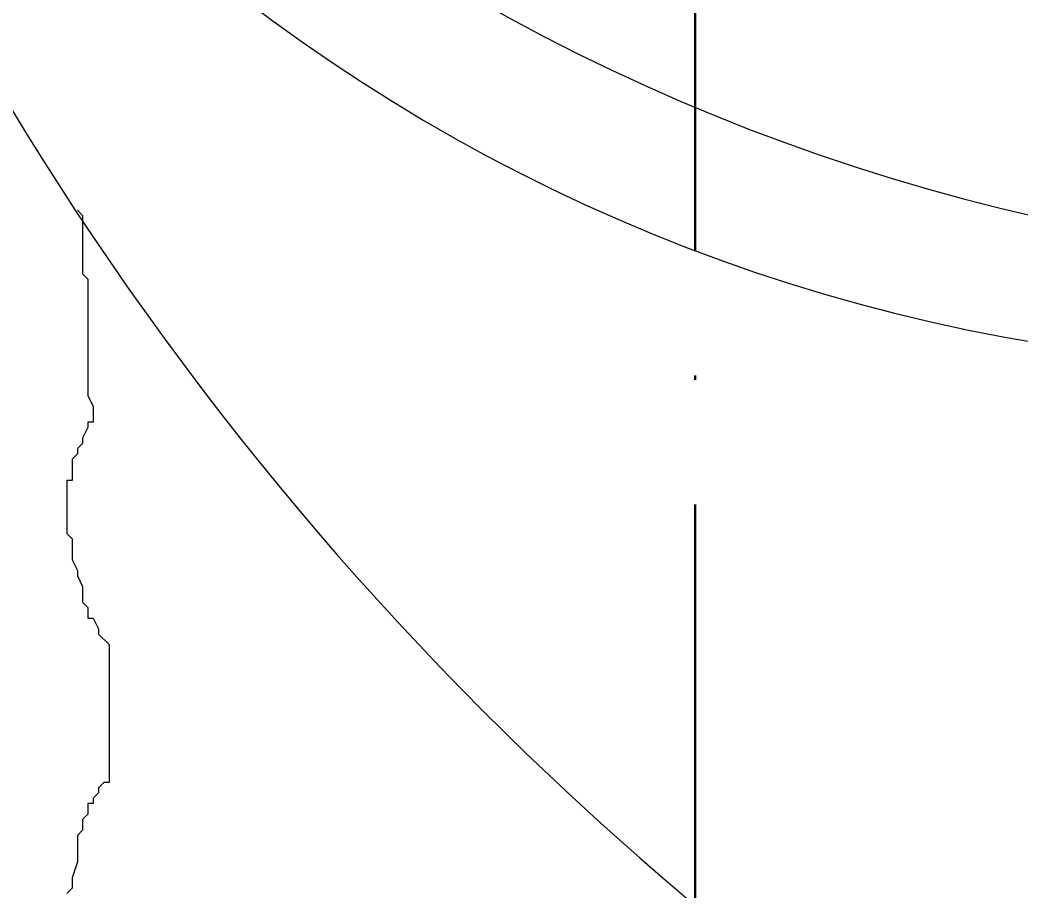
# Model space of a CAD drawing. Extents: x 775040 to 808375, y 4159409 to 4163651.
# Drawn here: x 785216.38 to 785240.5, y 4160232.54 to 4160253.52 of the extents above; entities that cross this region are included whole.
import ezdxf

# ---------------------------------------------------------------- set-up
doc = ezdxf.new("R2010")
doc.units = 0
doc.header["$MEASUREMENT"] = 0
doc.header["$PDMODE"] = 3
doc.linetypes.add('ACAD_ISO10W100', pattern=[18, 12, -3, 0, -3])
doc.linetypes.add('DUZ', pattern=[500, 500])
doc.layers.get('0').update_dxf_attribs({"linetype": 'DUZ'})
for name, color, linetype, lineweight in [('Z_aks', 2, 'ACAD_ISO10W100', 30), ('Z_iç ölçü dikey', 111, 'Continuous', 25), ('Z_tefriş', 73, 'Continuous', 5)]:
    doc.layers.add(name, color=color, linetype=linetype, lineweight=lineweight)
doc.styles.add('OLCUIC', font='ROMANS.SHX', dxfattribs={"width": 0.5})
doc.dimstyles.new('ölçü 50', dxfattribs={"dimtxt": 12.5, "dimasz": 7, "dimexe": 5.3, "dimexo": 5, "dimgap": 2.5, "dimtad": 1, "dimdec": 0, "dimzin": 9, "dimdsep": 46, "dimtxsty": 'OLCUIC', "dimblk1": 'ARCHTICK', "dimblk2": 'ARCHTICK', "dimsah": 1, "dimcen": 0, "dimdle": 5.5, "dimadec": 0, "dimazin": 0, "dimtfac": 1, "dimtdec": 0, "dimtix": 1, "dimtofl": 0, "dimtmove": 1, "dimatfit": 3, "dimldrblk": 'ARCHTICK', "dimfxl": 0, "dimtolj": 1, "dimtzin": 0, "dimarcsym": 0})

# ---------------------------------------------------------------- blocks, each defined once
blk = doc.blocks.new('YATAK 1')
at = {"layer": 'Z_tefriş'}
for p, q in [((-8921.638, 17093.819), (-8921.766, 17093.946)), ((-8913.09, 17093.946), (-8913.218, 17093.819)), ((-8911.814, 17093.946), (-8913.09, 17093.946)), ((-8911.814, 17093.819), (-8911.814, 17093.946)), ((-8921.383, 17093.819), (-8921.638, 17093.819)), ((-8921, 17093.691), (-8921.383, 17093.819)), ((-8920.362, 17093.691), (-8921, 17093.691)), ((-8920.235, 17093.564), (-8920.362, 17093.691)), ((-8914.111, 17093.691), (-8914.366, 17093.564)), ((-8913.983, 17093.691), (-8914.111, 17093.691)), ((-8913.728, 17093.819), (-8913.983, 17093.691)), ((-8913.218, 17093.819), (-8913.728, 17093.819)), ((-8911.304, 17093.819), (-8911.814, 17093.819)), ((-8911.176, 17093.691), (-8911.304, 17093.819)), ((-8911.049, 17093.691), (-8911.176, 17093.691)), ((-8910.921, 17093.564), (-8911.049, 17093.691)), ((-8905.308, 17093.691), (-8905.435, 17093.564)), ((-8919.98, 17093.564), (-8920.235, 17093.564)), ((-8919.852, 17093.436), (-8919.98, 17093.564)), ((-8919.597, 17093.436), (-8919.852, 17093.436)), ((-8919.597, 17093.309), (-8919.597, 17093.436)), ((-8914.876, 17093.436), (-8915.131, 17093.436)), ((-8915.131, 17093.436), (-8915.131, 17093.309)), ((-8914.749, 17093.564), (-8914.876, 17093.436)), ((-8914.366, 17093.564), (-8914.749, 17093.564)), ((-8910.794, 17093.564), (-8910.921, 17093.564)), ((-8910.539, 17093.436), (-8910.794, 17093.564)), ((-8910.411, 17093.436), (-8910.539, 17093.436)), ((-8910.411, 17093.309), (-8910.411, 17093.436)), ((-8909.773, 17093.436), (-8910.028, 17093.309)), ((-8906.966, 17093.436), (-8909.773, 17093.436)), ((-8906.839, 17093.564), (-8906.966, 17093.436)), ((-8905.435, 17093.564), (-8906.839, 17093.564)), ((-8919.469, 17093.309), (-8919.597, 17093.309)), ((-8919.342, 17093.181), (-8919.469, 17093.309)), ((-8919.214, 17093.181), (-8919.342, 17093.181)), ((-8919.087, 17093.054), (-8919.214, 17093.181)), ((-8915.514, 17093.181), (-8915.769, 17092.926)), ((-8915.387, 17093.181), (-8915.514, 17093.181)), ((-8915.131, 17093.309), (-8915.387, 17093.181)), ((-8910.028, 17093.309), (-8910.411, 17093.309)), ((-8919.087, 17092.926), (-8919.087, 17093.054)), ((-8915.769, 17092.926), (-8919.087, 17092.926))]:
    blk.add_line(p, q, dxfattribs=at)
for centre, radius, start, end in [((-8862.958, 17029.428), 77, 99.79451, 171.22544), ((-8866.231, 17063.619), 42.83, 103.2633, 179.3567), ((-8857.478, 17059.766), 49.185, 112.1942, 180.3198)]:
    blk.add_arc(centre, radius, start, end, dxfattribs=at)
blk = doc.blocks.new('_ARCHTICK')
at = {"color": 0, "linetype": 'ByBlock', "const_width": 0.15}
blk.add_lwpolyline([(-0.5, -0.5), (0.5, 0.5)], dxfattribs=at)
blk = doc.blocks.new('*D710')
at = {"layer": 'Defpoints', "color": 0, "linetype": 'Continuous', "transparency": 16777216}
for p in [(785197.643, 4160243.755), (785253.57, 4160243.755), (785213.669, 4160108.755)]:
    blk.add_point(p, dxfattribs=at)
at = {"layer": 'Z_iç ölçü dikey', "color": 0, "linetype": 'Continuous', "lineweight": -2, "transparency": 16777216}
for p, q in [((785253.57, 4160103.255), (785253.57, 4160249.255)), ((785245.57, 4160243.755), (785258.87, 4160243.755)), ((785245.57, 4160108.755), (785258.87, 4160108.755))]:
    blk.add_line(p, q, dxfattribs=at)
at = {"layer": 'Z_iç ölçü dikey', "color": 0, "linetype": 'Continuous', "lineweight": -2, "transparency": 16777216, "xscale": 7, "yscale": 7, "zscale": 7}
for p, rotation in [((785253.57, 4160243.755), 90), ((785253.57, 4160108.755), 270)]:
    blk.add_blockref('_ARCHTICK', p, dxfattribs=dict(at, rotation=rotation))
at = {"layer": 'Z_iç ölçü dikey', "color": 0, "linetype": 'Continuous', "transparency": 16777216, "insert": (785244.82, 4160176.255), "char_height": 12.5, "attachment_point": 5, "rotation": 90, "style": 'OLCUIC'}
blk.add_mtext('\\A1;135', dxfattribs=at)
blk = doc.blocks.new('*D711')
at = {"layer": 'Defpoints', "color": 0, "linetype": 'Continuous', "transparency": 16777216}
for p in [(785166.143, 4160448.755), (785253.57, 4160448.755), (785197.643, 4160243.755)]:
    blk.add_point(p, dxfattribs=at)
at = {"layer": 'Z_iç ölçü dikey', "color": 0, "linetype": 'Continuous', "lineweight": -2, "transparency": 16777216}
for p, q in [((785253.57, 4160238.255), (785253.57, 4160454.255)), ((785245.57, 4160448.755), (785258.87, 4160448.755)), ((785245.57, 4160243.755), (785258.87, 4160243.755))]:
    blk.add_line(p, q, dxfattribs=at)
at = {"layer": 'Z_iç ölçü dikey', "color": 0, "linetype": 'Continuous', "lineweight": -2, "transparency": 16777216, "xscale": 7, "yscale": 7, "zscale": 7}
for p, rotation in [((785253.57, 4160448.755), 90), ((785253.57, 4160243.755), 270)]:
    blk.add_blockref('_ARCHTICK', p, dxfattribs=dict(at, rotation=rotation))
at = {"layer": 'Z_iç ölçü dikey', "color": 0, "linetype": 'Continuous', "transparency": 16777216, "insert": (785244.82, 4160346.255), "char_height": 12.5, "attachment_point": 5, "rotation": 90, "style": 'OLCUIC'}
blk.add_mtext('\\A1;205', dxfattribs=at)

msp = doc.modelspace()

# ---------------------------------------------------------------- linework, layer by layer
at = {"layer": 'Z_aks'}
msp.add_line((785232.643, 4159668.755), (785232.643, 4163028.755), dxfattribs=at)

# ---------------------------------------------------------------- block references
at = {"layer": 'Z_tefriş', "rotation": 90}
msp.add_blockref('YATAK 1', (802311.449, 4169154.246), dxfattribs=at)

# ---------------------------------------------------------------- dimensions: what is measured, and where the dimension line sits
at = {"layer": 'Z_iç ölçü dikey', "linetype": 'Continuous'}
for base, p1, p2, picture, middle in [((785253.57, 4160448.755), (785197.643, 4160243.755), (785166.143, 4160448.755), '*D711', (785244.82, 4160346.255)), ((785253.57, 4160243.755), (785213.669, 4160108.755), (785197.643, 4160243.755), '*D710', (785244.82, 4160176.255))]:
    dim = msp.add_linear_dim(base=base, p1=p1, p2=p2, angle=90, dimstyle='ölçü 50', override={"dimfxl": 8}, dxfattribs=at)
    dim.commit()
    dim.dimension.update_dxf_attribs({"geometry": picture, "text_midpoint": middle})

doc.saveas('drawing.dxf')
